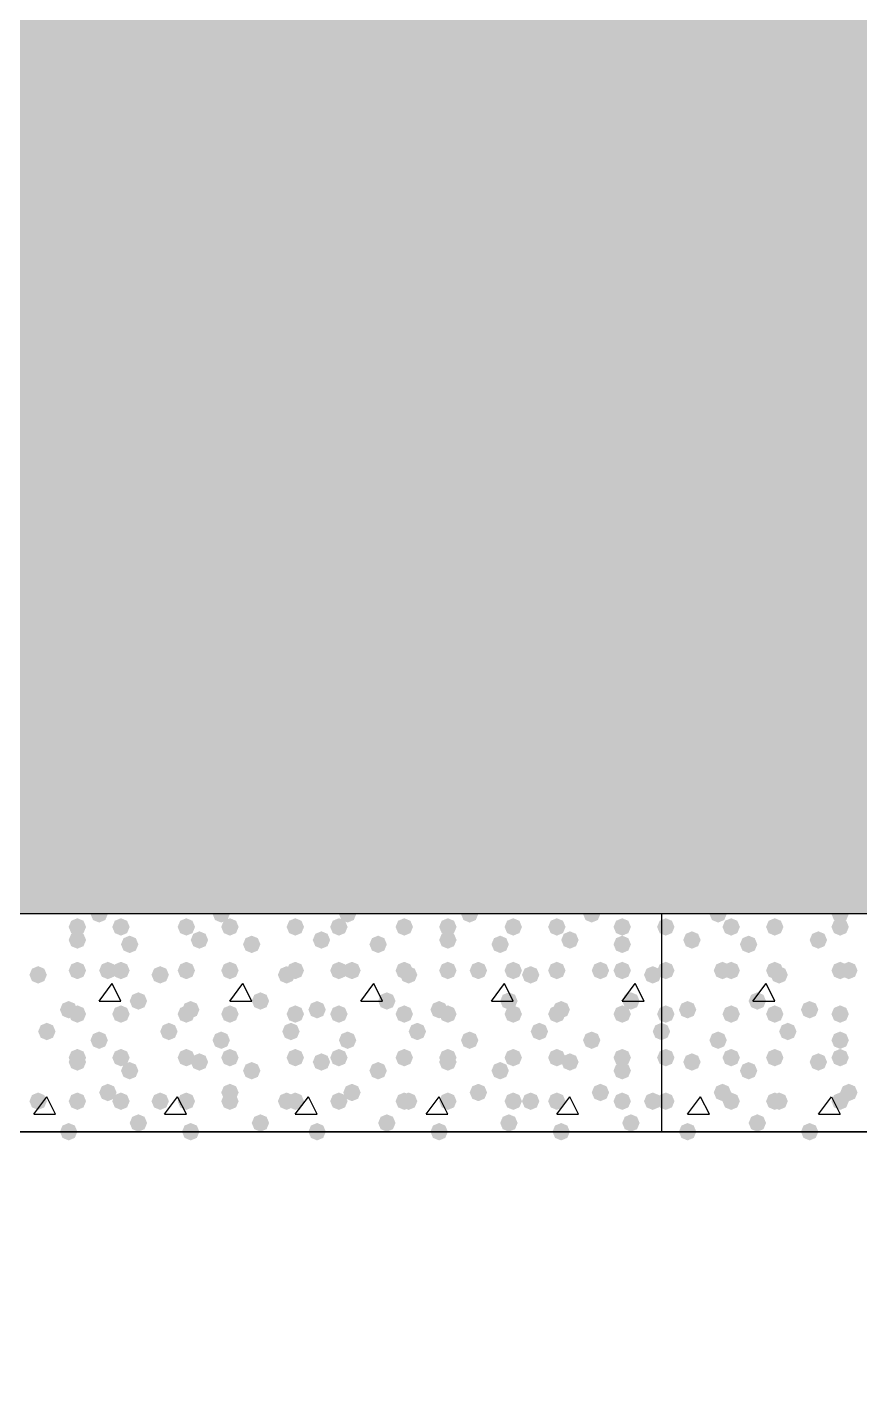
# Model space of a CAD drawing. Header units: millimetres. Extents: x 0 to 420, y 0 to 297.
# Drawn here: x 40.32 to 48.41, y 180.93 to 194.16 of the extents above; entities that cross this region are included whole.
import ezdxf

# ---------------------------------------------------------------- set-up
doc = ezdxf.new("R2010")
doc.units = ezdxf.units.MM
doc.layers.get('0').update_dxf_attribs({"linetype": 'CONTINUOUS'})

msp = doc.modelspace()

# ---------------------------------------------------------------- hatches: boundary and pattern name
at = {"true_color": 0x000008}
h = msp.add_hatch(color=0, dxfattribs=at)
h.paths.add_polyline_path([(194.775667, 204.639333), (33.401, 204.639333), (194.775667, 185.547)], flags=0)
h.paths.add_polyline_path([(33.401, 204.639333), (194.775667, 185.547), (33.401, 185.547)], flags=0)
for points in [[(41.105667, 185.547), (41.080796, 185.487204), (41.021, 185.462333), (40.961204, 185.487204), (40.936333, 185.547), (40.961204, 185.606796), (41.021, 185.631667), (41.080796, 185.606796)], [(42.291, 185.547), (42.266129, 185.487204), (42.206333, 185.462333), (42.146537, 185.487204), (42.121667, 185.547), (42.146537, 185.606796), (42.206333, 185.631667), (42.266129, 185.606796)], [(43.518667, 185.547), (43.493796, 185.487204), (43.434, 185.462333), (43.374204, 185.487204), (43.349333, 185.547), (43.374204, 185.606796), (43.434, 185.631667), (43.493796, 185.606796)], [(44.704, 185.547), (44.679129, 185.487204), (44.619333, 185.462333), (44.559538, 185.487204), (44.534667, 185.547), (44.559537, 185.606796), (44.619333, 185.631667), (44.679129, 185.606796)], [(45.889333, 185.547), (45.864462, 185.487204), (45.804667, 185.462333), (45.744871, 185.487204), (45.72, 185.547), (45.744871, 185.606796), (45.804667, 185.631667), (45.864462, 185.606796)], [(40.894, 185.42), (40.869129, 185.360204), (40.809333, 185.335333), (40.749538, 185.360204), (40.724667, 185.42), (40.749537, 185.479796), (40.809333, 185.504667), (40.869129, 185.479796)], [(41.317333, 185.42), (41.292463, 185.360204), (41.232667, 185.335333), (41.172871, 185.360204), (41.148, 185.42), (41.172871, 185.479796), (41.232667, 185.504667), (41.292462, 185.479796)], [(41.952333, 185.42), (41.927463, 185.360204), (41.867667, 185.335333), (41.807871, 185.360204), (41.783, 185.42), (41.807871, 185.479796), (41.867667, 185.504667), (41.927462, 185.479796)], [(42.375667, 185.42), (42.350796, 185.360204), (42.291, 185.335333), (42.231204, 185.360204), (42.206333, 185.42), (42.231204, 185.479796), (42.291, 185.504667), (42.350796, 185.479796)], [(43.010667, 185.42), (42.985796, 185.360204), (42.926, 185.335333), (42.866204, 185.360204), (42.841333, 185.42), (42.866204, 185.479796), (42.926, 185.504667), (42.985796, 185.479796)], [(43.434, 185.42), (43.409129, 185.360204), (43.349333, 185.335333), (43.289538, 185.360204), (43.264667, 185.42), (43.289537, 185.479796), (43.349333, 185.504667), (43.409129, 185.479796)], [(44.069, 185.42), (44.044129, 185.360204), (43.984333, 185.335333), (43.924538, 185.360204), (43.899667, 185.42), (43.924537, 185.479796), (43.984333, 185.504667), (44.044129, 185.479796)], [(44.492333, 185.42), (44.467463, 185.360204), (44.407667, 185.335333), (44.347871, 185.360204), (44.323, 185.42), (44.347871, 185.479796), (44.407667, 185.504667), (44.467462, 185.479796)], [(45.127333, 185.42), (45.102463, 185.360204), (45.042667, 185.335333), (44.982871, 185.360204), (44.958, 185.42), (44.982871, 185.479796), (45.042667, 185.504667), (45.102462, 185.479796)], [(45.550667, 185.42), (45.525796, 185.360204), (45.466, 185.335333), (45.406204, 185.360204), (45.381333, 185.42), (45.406204, 185.479796), (45.466, 185.504667), (45.525796, 185.479796)], [(46.185667, 185.42), (46.160796, 185.360204), (46.101, 185.335333), (46.041204, 185.360204), (46.016333, 185.42), (46.041204, 185.479796), (46.101, 185.504667), (46.160796, 185.479796)], [(40.894, 185.293), (40.869129, 185.233204), (40.809333, 185.208333), (40.749538, 185.233204), (40.724667, 185.293), (40.749537, 185.352796), (40.809333, 185.377667), (40.869129, 185.352796)], [(42.079333, 185.293), (42.054462, 185.233204), (41.994667, 185.208333), (41.934871, 185.233204), (41.91, 185.293), (41.934871, 185.352796), (41.994667, 185.377667), (42.054462, 185.352796)], [(43.264667, 185.293), (43.239796, 185.233204), (43.18, 185.208333), (43.120204, 185.233204), (43.095333, 185.293), (43.120204, 185.352796), (43.18, 185.377667), (43.239796, 185.352796)], [(44.492333, 185.293), (44.467463, 185.233204), (44.407667, 185.208333), (44.347871, 185.233204), (44.323, 185.293), (44.347871, 185.352796), (44.407667, 185.377667), (44.467462, 185.352796)], [(45.677667, 185.293), (45.652796, 185.233204), (45.593, 185.208333), (45.533204, 185.233204), (45.508333, 185.293), (45.533204, 185.352796), (45.593, 185.377667), (45.652796, 185.352796)], [(41.402, 185.250667), (41.377129, 185.190871), (41.317333, 185.166), (41.257538, 185.190871), (41.232667, 185.250667), (41.257537, 185.310462), (41.317333, 185.335333), (41.377129, 185.310463)], [(42.587333, 185.250667), (42.562463, 185.190871), (42.502667, 185.166), (42.442871, 185.190871), (42.418, 185.250667), (42.442871, 185.310462), (42.502667, 185.335333), (42.562462, 185.310463)], [(43.815, 185.250667), (43.790129, 185.190871), (43.730333, 185.166), (43.670538, 185.190871), (43.645667, 185.250667), (43.670537, 185.310462), (43.730333, 185.335333), (43.790129, 185.310463)], [(45.000333, 185.250667), (44.975463, 185.190871), (44.915667, 185.166), (44.855871, 185.190871), (44.831, 185.250667), (44.855871, 185.310462), (44.915667, 185.335333), (44.975462, 185.310463)], [(46.185667, 185.250667), (46.160796, 185.190871), (46.101, 185.166), (46.041204, 185.190871), (46.016333, 185.250667), (46.041204, 185.310462), (46.101, 185.335333), (46.160796, 185.310463)], [(40.894, 184.996667), (40.869129, 184.936871), (40.809333, 184.912), (40.749538, 184.936871), (40.724667, 184.996667), (40.749537, 185.056462), (40.809333, 185.081333), (40.869129, 185.056463)], [(41.190333, 184.996667), (41.165463, 184.936871), (41.105667, 184.912), (41.045871, 184.936871), (41.021, 184.996667), (41.045871, 185.056462), (41.105667, 185.081333), (41.165462, 185.056463)], [(41.317333, 184.996667), (41.292463, 184.936871), (41.232667, 184.912), (41.172871, 184.936871), (41.148, 184.996667), (41.172871, 185.056462), (41.232667, 185.081333), (41.292462, 185.056463)], [(41.952333, 184.996667), (41.927463, 184.936871), (41.867667, 184.912), (41.807871, 184.936871), (41.783, 184.996667), (41.807871, 185.056462), (41.867667, 185.081333), (41.927462, 185.056463)], [(42.375667, 184.996667), (42.350796, 184.936871), (42.291, 184.912), (42.231204, 184.936871), (42.206333, 184.996667), (42.231204, 185.056462), (42.291, 185.081333), (42.350796, 185.056463)], [(42.375667, 184.996667), (42.350796, 184.936871), (42.291, 184.912), (42.231204, 184.936871), (42.206333, 184.996667), (42.231204, 185.056462), (42.291, 185.081333), (42.350796, 185.056463)], [(43.010667, 184.996667), (42.985796, 184.936871), (42.926, 184.912), (42.866204, 184.936871), (42.841333, 184.996667), (42.866204, 185.056462), (42.926, 185.081333), (42.985796, 185.056463)], [(43.434, 184.996667), (43.409129, 184.936871), (43.349333, 184.912), (43.289538, 184.936871), (43.264667, 184.996667), (43.289537, 185.056462), (43.349333, 185.081333), (43.409129, 185.056463)], [(43.561, 184.996667), (43.536129, 184.936871), (43.476333, 184.912), (43.416537, 184.936871), (43.391667, 184.996667), (43.416537, 185.056462), (43.476333, 185.081333), (43.536129, 185.056463)], [(44.069, 184.996667), (44.044129, 184.936871), (43.984333, 184.912), (43.924538, 184.936871), (43.899667, 184.996667), (43.924537, 185.056462), (43.984333, 185.081333), (44.044129, 185.056463)], [(44.492333, 184.996667), (44.467463, 184.936871), (44.407667, 184.912), (44.347871, 184.936871), (44.323, 184.996667), (44.347871, 185.056462), (44.407667, 185.081333), (44.467462, 185.056463)], [(44.788667, 184.996667), (44.763796, 184.936871), (44.704, 184.912), (44.644204, 184.936871), (44.619333, 184.996667), (44.644204, 185.056462), (44.704, 185.081333), (44.763796, 185.056463)], [(45.127333, 184.996667), (45.102463, 184.936871), (45.042667, 184.912), (44.982871, 184.936871), (44.958, 184.996667), (44.982871, 185.056462), (45.042667, 185.081333), (45.102462, 185.056463)], [(45.550667, 184.996667), (45.525796, 184.936871), (45.466, 184.912), (45.406204, 184.936871), (45.381333, 184.996667), (45.406204, 185.056462), (45.466, 185.081333), (45.525796, 185.056463)], [(45.974, 184.996667), (45.949129, 184.936871), (45.889333, 184.912), (45.829538, 184.936871), (45.804667, 184.996667), (45.829537, 185.056462), (45.889333, 185.081333), (45.949129, 185.056463)], [(46.185667, 184.996667), (46.160796, 184.936871), (46.101, 184.912), (46.041204, 184.936871), (46.016333, 184.996667), (46.041204, 185.056462), (46.101, 185.081333), (46.160796, 185.056463)], [(40.513, 184.954333), (40.488129, 184.894537), (40.428333, 184.869667), (40.368537, 184.894537), (40.343667, 184.954333), (40.368537, 185.014129), (40.428333, 185.039), (40.488129, 185.014129)], [(41.698333, 184.954333), (41.673463, 184.894537), (41.613667, 184.869667), (41.553871, 184.894537), (41.529, 184.954333), (41.553871, 185.014129), (41.613667, 185.039), (41.673462, 185.014129)], [(42.926, 184.954333), (42.901129, 184.894537), (42.841333, 184.869667), (42.781537, 184.894537), (42.756667, 184.954333), (42.781537, 185.014129), (42.841333, 185.039), (42.901129, 185.014129)], [(44.111333, 184.954333), (44.086462, 184.894537), (44.026667, 184.869667), (43.966871, 184.894537), (43.942, 184.954333), (43.966871, 185.014129), (44.026667, 185.039), (44.086462, 185.014129)], [(45.296667, 184.954333), (45.271796, 184.894537), (45.212, 184.869667), (45.152204, 184.894537), (45.127333, 184.954333), (45.152204, 185.014129), (45.212, 185.039), (45.271796, 185.014129)], [(46.482, 184.954333), (46.457129, 184.894537), (46.397333, 184.869667), (46.337538, 184.894537), (46.312667, 184.954333), (46.337537, 185.014129), (46.397333, 185.039), (46.457129, 185.014129)], [(40.809333, 184.615667), (40.784462, 184.555871), (40.724667, 184.531), (40.664871, 184.555871), (40.64, 184.615667), (40.664871, 184.675462), (40.724667, 184.700333), (40.784462, 184.675463)], [(41.486667, 184.700333), (41.461796, 184.640537), (41.402, 184.615667), (41.342204, 184.640537), (41.317333, 184.700333), (41.342204, 184.760129), (41.402, 184.785), (41.461796, 184.760129)], [(41.994667, 184.615667), (41.969796, 184.555871), (41.91, 184.531), (41.850204, 184.555871), (41.825333, 184.615667), (41.850204, 184.675462), (41.91, 184.700333), (41.969796, 184.675463)], [(42.672, 184.700333), (42.647129, 184.640537), (42.587333, 184.615667), (42.527538, 184.640537), (42.502667, 184.700333), (42.527537, 184.760129), (42.587333, 184.785), (42.647129, 184.760129)], [(43.222333, 184.615667), (43.197463, 184.555871), (43.137667, 184.531), (43.077871, 184.555871), (43.053, 184.615667), (43.077871, 184.675462), (43.137667, 184.700333), (43.197462, 184.675463)], [(43.899667, 184.700333), (43.874796, 184.640537), (43.815, 184.615667), (43.755204, 184.640537), (43.730333, 184.700333), (43.755204, 184.760129), (43.815, 184.785), (43.874796, 184.760129)], [(44.407667, 184.615667), (44.382796, 184.555871), (44.323, 184.531), (44.263204, 184.555871), (44.238333, 184.615667), (44.263204, 184.675462), (44.323, 184.700333), (44.382796, 184.675463)], [(45.085, 184.700333), (45.060129, 184.640537), (45.000333, 184.615667), (44.940538, 184.640537), (44.915667, 184.700333), (44.940537, 184.760129), (45.000333, 184.785), (45.060129, 184.760129)], [(45.593, 184.615667), (45.568129, 184.555871), (45.508333, 184.531), (45.448538, 184.555871), (45.423667, 184.615667), (45.448537, 184.675462), (45.508333, 184.700333), (45.568129, 184.675463)], [(46.270333, 184.700333), (46.245463, 184.640537), (46.185667, 184.615667), (46.125871, 184.640537), (46.101, 184.700333), (46.125871, 184.760129), (46.185667, 184.785), (46.245462, 184.760129)], [(40.894, 184.573333), (40.869129, 184.513537), (40.809333, 184.488667), (40.749538, 184.513537), (40.724667, 184.573333), (40.749537, 184.633129), (40.809333, 184.658), (40.869129, 184.633129)], [(41.317333, 184.573333), (41.292463, 184.513537), (41.232667, 184.488667), (41.172871, 184.513537), (41.148, 184.573333), (41.172871, 184.633129), (41.232667, 184.658), (41.292462, 184.633129)], [(41.952333, 184.573333), (41.927463, 184.513537), (41.867667, 184.488667), (41.807871, 184.513537), (41.783, 184.573333), (41.807871, 184.633129), (41.867667, 184.658), (41.927462, 184.633129)], [(42.375667, 184.573333), (42.350796, 184.513537), (42.291, 184.488667), (42.231204, 184.513537), (42.206333, 184.573333), (42.231204, 184.633129), (42.291, 184.658), (42.350796, 184.633129)], [(43.010667, 184.573333), (42.985796, 184.513537), (42.926, 184.488667), (42.866204, 184.513537), (42.841333, 184.573333), (42.866204, 184.633129), (42.926, 184.658), (42.985796, 184.633129)], [(43.434, 184.573333), (43.409129, 184.513537), (43.349333, 184.488667), (43.289538, 184.513537), (43.264667, 184.573333), (43.289537, 184.633129), (43.349333, 184.658), (43.409129, 184.633129)], [(44.069, 184.573333), (44.044129, 184.513537), (43.984333, 184.488667), (43.924538, 184.513537), (43.899667, 184.573333), (43.924537, 184.633129), (43.984333, 184.658), (44.044129, 184.633129)], [(44.492333, 184.573333), (44.467463, 184.513537), (44.407667, 184.488667), (44.347871, 184.513537), (44.323, 184.573333), (44.347871, 184.633129), (44.407667, 184.658), (44.467462, 184.633129)], [(45.127333, 184.573333), (45.102463, 184.513537), (45.042667, 184.488667), (44.982871, 184.513537), (44.958, 184.573333), (44.982871, 184.633129), (45.042667, 184.658), (45.102462, 184.633129)], [(45.550667, 184.573333), (45.525796, 184.513537), (45.466, 184.488667), (45.406204, 184.513537), (45.381333, 184.573333), (45.406204, 184.633129), (45.466, 184.658), (45.525796, 184.633129)], [(46.185667, 184.573333), (46.160796, 184.513537), (46.101, 184.488667), (46.041204, 184.513537), (46.016333, 184.573333), (46.041204, 184.633129), (46.101, 184.658), (46.160796, 184.633129)], [(40.597667, 184.404), (40.572796, 184.344204), (40.513, 184.319333), (40.453204, 184.344204), (40.428333, 184.404), (40.453204, 184.463796), (40.513, 184.488667), (40.572796, 184.463796)], [(41.783, 184.404), (41.758129, 184.344204), (41.698333, 184.319333), (41.638537, 184.344204), (41.613667, 184.404), (41.638537, 184.463796), (41.698333, 184.488667), (41.758129, 184.463796)], [(42.968333, 184.404), (42.943463, 184.344204), (42.883667, 184.319333), (42.823871, 184.344204), (42.799, 184.404), (42.823871, 184.463796), (42.883667, 184.488667), (42.943462, 184.463796)], [(44.196, 184.404), (44.171129, 184.344204), (44.111333, 184.319333), (44.051537, 184.344204), (44.026667, 184.404), (44.051537, 184.463796), (44.111333, 184.488667), (44.171129, 184.463796)], [(45.381333, 184.404), (45.356462, 184.344204), (45.296667, 184.319333), (45.236871, 184.344204), (45.212, 184.404), (45.236871, 184.463796), (45.296667, 184.488667), (45.356462, 184.463796)], [(41.105667, 184.319333), (41.080796, 184.259537), (41.021, 184.234667), (40.961204, 184.259537), (40.936333, 184.319333), (40.961204, 184.379129), (41.021, 184.404), (41.080796, 184.379129)], [(42.291, 184.319333), (42.266129, 184.259537), (42.206333, 184.234667), (42.146537, 184.259537), (42.121667, 184.319333), (42.146537, 184.379129), (42.206333, 184.404), (42.266129, 184.379129)], [(43.518667, 184.319333), (43.493796, 184.259537), (43.434, 184.234667), (43.374204, 184.259537), (43.349333, 184.319333), (43.374204, 184.379129), (43.434, 184.404), (43.493796, 184.379129)], [(44.704, 184.319333), (44.679129, 184.259537), (44.619333, 184.234667), (44.559538, 184.259537), (44.534667, 184.319333), (44.559537, 184.379129), (44.619333, 184.404), (44.679129, 184.379129)], [(45.889333, 184.319333), (45.864462, 184.259537), (45.804667, 184.234667), (45.744871, 184.259537), (45.72, 184.319333), (45.744871, 184.379129), (45.804667, 184.404), (45.864462, 184.379129)], [(40.894, 184.15), (40.869129, 184.090204), (40.809333, 184.065333), (40.749538, 184.090204), (40.724667, 184.15), (40.749537, 184.209796), (40.809333, 184.234667), (40.869129, 184.209796)], [(40.894, 184.107667), (40.869129, 184.047871), (40.809333, 184.023), (40.749538, 184.047871), (40.724667, 184.107667), (40.749537, 184.167462), (40.809333, 184.192333), (40.869129, 184.167463)], [(41.317333, 184.15), (41.292463, 184.090204), (41.232667, 184.065333), (41.172871, 184.090204), (41.148, 184.15), (41.172871, 184.209796), (41.232667, 184.234667), (41.292462, 184.209796)], [(41.952333, 184.15), (41.927463, 184.090204), (41.867667, 184.065333), (41.807871, 184.090204), (41.783, 184.15), (41.807871, 184.209796), (41.867667, 184.234667), (41.927462, 184.209796)], [(42.079333, 184.107667), (42.054462, 184.047871), (41.994667, 184.023), (41.934871, 184.047871), (41.91, 184.107667), (41.934871, 184.167462), (41.994667, 184.192333), (42.054462, 184.167463)], [(42.375667, 184.15), (42.350796, 184.090204), (42.291, 184.065333), (42.231204, 184.090204), (42.206333, 184.15), (42.231204, 184.209796), (42.291, 184.234667), (42.350796, 184.209796)], [(43.010667, 184.15), (42.985796, 184.090204), (42.926, 184.065333), (42.866204, 184.090204), (42.841333, 184.15), (42.866204, 184.209796), (42.926, 184.234667), (42.985796, 184.209796)], [(43.264667, 184.107667), (43.239796, 184.047871), (43.18, 184.023), (43.120204, 184.047871), (43.095333, 184.107667), (43.120204, 184.167462), (43.18, 184.192333), (43.239796, 184.167463)], [(43.434, 184.15), (43.409129, 184.090204), (43.349333, 184.065333), (43.289538, 184.090204), (43.264667, 184.15), (43.289537, 184.209796), (43.349333, 184.234667), (43.409129, 184.209796)], [(44.069, 184.15), (44.044129, 184.090204), (43.984333, 184.065333), (43.924538, 184.090204), (43.899667, 184.15), (43.924537, 184.209796), (43.984333, 184.234667), (44.044129, 184.209796)], [(44.492333, 184.15), (44.467463, 184.090204), (44.407667, 184.065333), (44.347871, 184.090204), (44.323, 184.15), (44.347871, 184.209796), (44.407667, 184.234667), (44.467462, 184.209796)], [(44.492333, 184.107667), (44.467463, 184.047871), (44.407667, 184.023), (44.347871, 184.047871), (44.323, 184.107667), (44.347871, 184.167462), (44.407667, 184.192333), (44.467462, 184.167463)], [(45.127333, 184.15), (45.102463, 184.090204), (45.042667, 184.065333), (44.982871, 184.090204), (44.958, 184.15), (44.982871, 184.209796), (45.042667, 184.234667), (45.102462, 184.209796)], [(45.550667, 184.15), (45.525796, 184.090204), (45.466, 184.065333), (45.406204, 184.090204), (45.381333, 184.15), (45.406204, 184.209796), (45.466, 184.234667), (45.525796, 184.209796)], [(45.677667, 184.107667), (45.652796, 184.047871), (45.593, 184.023), (45.533204, 184.047871), (45.508333, 184.107667), (45.533204, 184.167462), (45.593, 184.192333), (45.652796, 184.167463)], [(46.185667, 184.15), (46.160796, 184.090204), (46.101, 184.065333), (46.041204, 184.090204), (46.016333, 184.15), (46.041204, 184.209796), (46.101, 184.234667), (46.160796, 184.209796)], [(41.402, 184.023), (41.377129, 183.963204), (41.317333, 183.938333), (41.257538, 183.963204), (41.232667, 184.023), (41.257537, 184.082796), (41.317333, 184.107667), (41.377129, 184.082796)], [(42.587333, 184.023), (42.562463, 183.963204), (42.502667, 183.938333), (42.442871, 183.963204), (42.418, 184.023), (42.442871, 184.082796), (42.502667, 184.107667), (42.562462, 184.082796)], [(43.815, 184.023), (43.790129, 183.963204), (43.730333, 183.938333), (43.670538, 183.963204), (43.645667, 184.023), (43.670537, 184.082796), (43.730333, 184.107667), (43.790129, 184.082796)], [(45.000333, 184.023), (44.975463, 183.963204), (44.915667, 183.938333), (44.855871, 183.963204), (44.831, 184.023), (44.855871, 184.082796), (44.915667, 184.107667), (44.975462, 184.082796)], [(46.185667, 184.023), (46.160796, 183.963204), (46.101, 183.938333), (46.041204, 183.963204), (46.016333, 184.023), (46.041204, 184.082796), (46.101, 184.107667), (46.160796, 184.082796)], [(41.190333, 183.811333), (41.165463, 183.751537), (41.105667, 183.726667), (41.045871, 183.751537), (41.021, 183.811333), (41.045871, 183.871129), (41.105667, 183.896), (41.165462, 183.871129)], [(42.375667, 183.811333), (42.350796, 183.751537), (42.291, 183.726667), (42.231204, 183.751537), (42.206333, 183.811333), (42.231204, 183.871129), (42.291, 183.896), (42.350796, 183.871129)], [(43.561, 183.811333), (43.536129, 183.751537), (43.476333, 183.726667), (43.416537, 183.751537), (43.391667, 183.811333), (43.416537, 183.871129), (43.476333, 183.896), (43.536129, 183.871129)], [(44.788667, 183.811333), (44.763796, 183.751537), (44.704, 183.726667), (44.644204, 183.751537), (44.619333, 183.811333), (44.644204, 183.871129), (44.704, 183.896), (44.763796, 183.871129)], [(45.974, 183.811333), (45.949129, 183.751537), (45.889333, 183.726667), (45.829538, 183.751537), (45.804667, 183.811333), (45.829537, 183.871129), (45.889333, 183.896), (45.949129, 183.871129)], [(40.513, 183.726667), (40.488129, 183.666871), (40.428333, 183.642), (40.368537, 183.666871), (40.343667, 183.726667), (40.368537, 183.786462), (40.428333, 183.811333), (40.488129, 183.786463)], [(40.894, 183.726667), (40.869129, 183.666871), (40.809333, 183.642), (40.749538, 183.666871), (40.724667, 183.726667), (40.749537, 183.786462), (40.809333, 183.811333), (40.869129, 183.786463)], [(41.317333, 183.726667), (41.292463, 183.666871), (41.232667, 183.642), (41.172871, 183.666871), (41.148, 183.726667), (41.172871, 183.786462), (41.232667, 183.811333), (41.292462, 183.786463)], [(41.698333, 183.726667), (41.673463, 183.666871), (41.613667, 183.642), (41.553871, 183.666871), (41.529, 183.726667), (41.553871, 183.786462), (41.613667, 183.811333), (41.673462, 183.786463)], [(41.952333, 183.726667), (41.927463, 183.666871), (41.867667, 183.642), (41.807871, 183.666871), (41.783, 183.726667), (41.807871, 183.786462), (41.867667, 183.811333), (41.927462, 183.786463)], [(42.375667, 183.726667), (42.350796, 183.666871), (42.291, 183.642), (42.231204, 183.666871), (42.206333, 183.726667), (42.231204, 183.786462), (42.291, 183.811333), (42.350796, 183.786463)], [(42.926, 183.726667), (42.901129, 183.666871), (42.841333, 183.642), (42.781537, 183.666871), (42.756667, 183.726667), (42.781537, 183.786462), (42.841333, 183.811333), (42.901129, 183.786463)], [(43.010667, 183.726667), (42.985796, 183.666871), (42.926, 183.642), (42.866204, 183.666871), (42.841333, 183.726667), (42.866204, 183.786462), (42.926, 183.811333), (42.985796, 183.786463)], [(43.434, 183.726667), (43.409129, 183.666871), (43.349333, 183.642), (43.289538, 183.666871), (43.264667, 183.726667), (43.289537, 183.786462), (43.349333, 183.811333), (43.409129, 183.786463)], [(44.069, 183.726667), (44.044129, 183.666871), (43.984333, 183.642), (43.924538, 183.666871), (43.899667, 183.726667), (43.924537, 183.786462), (43.984333, 183.811333), (44.044129, 183.786463)], [(44.111333, 183.726667), (44.086462, 183.666871), (44.026667, 183.642), (43.966871, 183.666871), (43.942, 183.726667), (43.966871, 183.786462), (44.026667, 183.811333), (44.086462, 183.786463)], [(44.492333, 183.726667), (44.467463, 183.666871), (44.407667, 183.642), (44.347871, 183.666871), (44.323, 183.726667), (44.347871, 183.786462), (44.407667, 183.811333), (44.467462, 183.786463)], [(45.127333, 183.726667), (45.102463, 183.666871), (45.042667, 183.642), (44.982871, 183.666871), (44.958, 183.726667), (44.982871, 183.786462), (45.042667, 183.811333), (45.102462, 183.786463)], [(45.296667, 183.726667), (45.271796, 183.666871), (45.212, 183.642), (45.152204, 183.666871), (45.127333, 183.726667), (45.152204, 183.786462), (45.212, 183.811333), (45.271796, 183.786463)], [(45.550667, 183.726667), (45.525796, 183.666871), (45.466, 183.642), (45.406204, 183.666871), (45.381333, 183.726667), (45.406204, 183.786462), (45.466, 183.811333), (45.525796, 183.786463)], [(46.185667, 183.726667), (46.160796, 183.666871), (46.101, 183.642), (46.041204, 183.666871), (46.016333, 183.726667), (46.041204, 183.786462), (46.101, 183.811333), (46.160796, 183.786463)], [(46.482, 183.726667), (46.457129, 183.666871), (46.397333, 183.642), (46.337538, 183.666871), (46.312667, 183.726667), (46.337537, 183.786462), (46.397333, 183.811333), (46.457129, 183.786463)], [(40.809333, 183.430333), (40.784462, 183.370537), (40.724667, 183.345667), (40.664871, 183.370537), (40.64, 183.430333), (40.664871, 183.490129), (40.724667, 183.515), (40.784462, 183.490129)], [(41.486667, 183.515), (41.461796, 183.455204), (41.402, 183.430333), (41.342204, 183.455204), (41.317333, 183.515), (41.342204, 183.574796), (41.402, 183.599667), (41.461796, 183.574796)], [(41.994667, 183.430333), (41.969796, 183.370537), (41.91, 183.345667), (41.850204, 183.370537), (41.825333, 183.430333), (41.850204, 183.490129), (41.91, 183.515), (41.969796, 183.490129)], [(42.672, 183.515), (42.647129, 183.455204), (42.587333, 183.430333), (42.527538, 183.455204), (42.502667, 183.515), (42.527537, 183.574796), (42.587333, 183.599667), (42.647129, 183.574796)], [(43.222333, 183.430333), (43.197463, 183.370537), (43.137667, 183.345667), (43.077871, 183.370537), (43.053, 183.430333), (43.077871, 183.490129), (43.137667, 183.515), (43.197462, 183.490129)], [(43.899667, 183.515), (43.874796, 183.455204), (43.815, 183.430333), (43.755204, 183.455204), (43.730333, 183.515), (43.755204, 183.574796), (43.815, 183.599667), (43.874796, 183.574796)], [(44.407667, 183.430333), (44.382796, 183.370537), (44.323, 183.345667), (44.263204, 183.370537), (44.238333, 183.430333), (44.263204, 183.490129), (44.323, 183.515), (44.382796, 183.490129)], [(45.085, 183.515), (45.060129, 183.455204), (45.000333, 183.430333), (44.940538, 183.455204), (44.915667, 183.515), (44.940537, 183.574796), (45.000333, 183.599667), (45.060129, 183.574796)], [(45.593, 183.430333), (45.568129, 183.370537), (45.508333, 183.345667), (45.448538, 183.370537), (45.423667, 183.430333), (45.448537, 183.490129), (45.508333, 183.515), (45.568129, 183.490129)], [(46.270333, 183.515), (46.245463, 183.455204), (46.185667, 183.430333), (46.125871, 183.455204), (46.101, 183.515), (46.125871, 183.574796), (46.185667, 183.599667), (46.245462, 183.574796)]]:
    msp.add_hatch(color=0, dxfattribs=at).paths.add_polyline_path(points, flags=0)
at = {"true_color": 0x000007}
for points in [[(47.117, 185.547), (47.092129, 185.487204), (47.032333, 185.462333), (46.972538, 185.487204), (46.947667, 185.547), (46.972537, 185.606796), (47.032333, 185.631667), (47.092129, 185.606796)], [(48.302333, 185.547), (48.277463, 185.487204), (48.217667, 185.462333), (48.157871, 185.487204), (48.133, 185.547), (48.157871, 185.606796), (48.217667, 185.631667), (48.277462, 185.606796)], [(46.609, 185.42), (46.584129, 185.360204), (46.524333, 185.335333), (46.464538, 185.360204), (46.439667, 185.42), (46.464537, 185.479796), (46.524333, 185.504667), (46.584129, 185.479796)], [(47.244, 185.42), (47.219129, 185.360204), (47.159333, 185.335333), (47.099538, 185.360204), (47.074667, 185.42), (47.099537, 185.479796), (47.159333, 185.504667), (47.219129, 185.479796)], [(47.667333, 185.42), (47.642463, 185.360204), (47.582667, 185.335333), (47.522871, 185.360204), (47.498, 185.42), (47.522871, 185.479796), (47.582667, 185.504667), (47.642462, 185.479796)], [(48.302333, 185.42), (48.277463, 185.360204), (48.217667, 185.335333), (48.157871, 185.360204), (48.133, 185.42), (48.157871, 185.479796), (48.217667, 185.504667), (48.277462, 185.479796)], [(46.863, 185.293), (46.838129, 185.233204), (46.778333, 185.208333), (46.718537, 185.233204), (46.693667, 185.293), (46.718537, 185.352796), (46.778333, 185.377667), (46.838129, 185.352796)], [(48.090667, 185.293), (48.065796, 185.233204), (48.006, 185.208333), (47.946204, 185.233204), (47.921333, 185.293), (47.946204, 185.352796), (48.006, 185.377667), (48.065796, 185.352796)], [(47.413333, 185.250667), (47.388463, 185.190871), (47.328667, 185.166), (47.268871, 185.190871), (47.244, 185.250667), (47.268871, 185.310462), (47.328667, 185.335333), (47.388462, 185.310463)], [(46.609, 184.996667), (46.584129, 184.936871), (46.524333, 184.912), (46.464538, 184.936871), (46.439667, 184.996667), (46.464537, 185.056462), (46.524333, 185.081333), (46.584129, 185.056463)], [(47.159333, 184.996667), (47.134462, 184.936871), (47.074667, 184.912), (47.014871, 184.936871), (46.99, 184.996667), (47.014871, 185.056462), (47.074667, 185.081333), (47.134462, 185.056463)], [(47.244, 184.996667), (47.219129, 184.936871), (47.159333, 184.912), (47.099538, 184.936871), (47.074667, 184.996667), (47.099537, 185.056462), (47.159333, 185.081333), (47.219129, 185.056463)], [(47.667333, 184.996667), (47.642463, 184.936871), (47.582667, 184.912), (47.522871, 184.936871), (47.498, 184.996667), (47.522871, 185.056462), (47.582667, 185.081333), (47.642462, 185.056463)], [(48.302333, 184.996667), (48.277463, 184.936871), (48.217667, 184.912), (48.157871, 184.936871), (48.133, 184.996667), (48.157871, 185.056462), (48.217667, 185.081333), (48.277462, 185.056463)], [(48.387, 184.996667), (48.362129, 184.936871), (48.302333, 184.912), (48.242538, 184.936871), (48.217667, 184.996667), (48.242537, 185.056462), (48.302333, 185.081333), (48.362129, 185.056463)], [(47.709667, 184.954333), (47.684796, 184.894537), (47.625, 184.869667), (47.565204, 184.894537), (47.540333, 184.954333), (47.565204, 185.014129), (47.625, 185.039), (47.684796, 185.014129)], [(46.820667, 184.615667), (46.795796, 184.555871), (46.736, 184.531), (46.676204, 184.555871), (46.651333, 184.615667), (46.676204, 184.675462), (46.736, 184.700333), (46.795796, 184.675463)], [(47.498, 184.700333), (47.473129, 184.640537), (47.413333, 184.615667), (47.353537, 184.640537), (47.328667, 184.700333), (47.353537, 184.760129), (47.413333, 184.785), (47.473129, 184.760129)], [(48.006, 184.615667), (47.981129, 184.555871), (47.921333, 184.531), (47.861537, 184.555871), (47.836667, 184.615667), (47.861537, 184.675462), (47.921333, 184.700333), (47.981129, 184.675463)], [(46.609, 184.573333), (46.584129, 184.513537), (46.524333, 184.488667), (46.464538, 184.513537), (46.439667, 184.573333), (46.464537, 184.633129), (46.524333, 184.658), (46.584129, 184.633129)], [(47.244, 184.573333), (47.219129, 184.513537), (47.159333, 184.488667), (47.099538, 184.513537), (47.074667, 184.573333), (47.099537, 184.633129), (47.159333, 184.658), (47.219129, 184.633129)], [(47.667333, 184.573333), (47.642463, 184.513537), (47.582667, 184.488667), (47.522871, 184.513537), (47.498, 184.573333), (47.522871, 184.633129), (47.582667, 184.658), (47.642462, 184.633129)], [(48.302333, 184.573333), (48.277463, 184.513537), (48.217667, 184.488667), (48.157871, 184.513537), (48.133, 184.573333), (48.157871, 184.633129), (48.217667, 184.658), (48.277462, 184.633129)], [(46.566667, 184.404), (46.541796, 184.344204), (46.482, 184.319333), (46.422204, 184.344204), (46.397333, 184.404), (46.422204, 184.463796), (46.482, 184.488667), (46.541796, 184.463796)], [(47.794333, 184.404), (47.769462, 184.344204), (47.709667, 184.319333), (47.649871, 184.344204), (47.625, 184.404), (47.649871, 184.463796), (47.709667, 184.488667), (47.769462, 184.463796)], [(47.117, 184.319333), (47.092129, 184.259537), (47.032333, 184.234667), (46.972538, 184.259537), (46.947667, 184.319333), (46.972537, 184.379129), (47.032333, 184.404), (47.092129, 184.379129)], [(48.302333, 184.319333), (48.277463, 184.259537), (48.217667, 184.234667), (48.157871, 184.259537), (48.133, 184.319333), (48.157871, 184.379129), (48.217667, 184.404), (48.277462, 184.379129)], [(46.609, 184.15), (46.584129, 184.090204), (46.524333, 184.065333), (46.464538, 184.090204), (46.439667, 184.15), (46.464537, 184.209796), (46.524333, 184.234667), (46.584129, 184.209796)], [(46.863, 184.107667), (46.838129, 184.047871), (46.778333, 184.023), (46.718537, 184.047871), (46.693667, 184.107667), (46.718537, 184.167462), (46.778333, 184.192333), (46.838129, 184.167463)], [(47.244, 184.15), (47.219129, 184.090204), (47.159333, 184.065333), (47.099538, 184.090204), (47.074667, 184.15), (47.099537, 184.209796), (47.159333, 184.234667), (47.219129, 184.209796)], [(47.667333, 184.15), (47.642463, 184.090204), (47.582667, 184.065333), (47.522871, 184.090204), (47.498, 184.15), (47.522871, 184.209796), (47.582667, 184.234667), (47.642462, 184.209796)], [(48.090667, 184.107667), (48.065796, 184.047871), (48.006, 184.023), (47.946204, 184.047871), (47.921333, 184.107667), (47.946204, 184.167462), (48.006, 184.192333), (48.065796, 184.167463)], [(48.302333, 184.15), (48.277463, 184.090204), (48.217667, 184.065333), (48.157871, 184.090204), (48.133, 184.15), (48.157871, 184.209796), (48.217667, 184.234667), (48.277462, 184.209796)], [(47.413333, 184.023), (47.388463, 183.963204), (47.328667, 183.938333), (47.268871, 183.963204), (47.244, 184.023), (47.268871, 184.082796), (47.328667, 184.107667), (47.388462, 184.082796)], [(47.159333, 183.811333), (47.134462, 183.751537), (47.074667, 183.726667), (47.014871, 183.751537), (46.99, 183.811333), (47.014871, 183.871129), (47.074667, 183.896), (47.134462, 183.871129)], [(48.387, 183.811333), (48.362129, 183.751537), (48.302333, 183.726667), (48.242538, 183.751537), (48.217667, 183.811333), (48.242537, 183.871129), (48.302333, 183.896), (48.362129, 183.871129)], [(46.609, 183.726667), (46.584129, 183.666871), (46.524333, 183.642), (46.464538, 183.666871), (46.439667, 183.726667), (46.464537, 183.786462), (46.524333, 183.811333), (46.584129, 183.786463)], [(47.244, 183.726667), (47.219129, 183.666871), (47.159333, 183.642), (47.099538, 183.666871), (47.074667, 183.726667), (47.099537, 183.786462), (47.159333, 183.811333), (47.219129, 183.786463)], [(47.667333, 183.726667), (47.642463, 183.666871), (47.582667, 183.642), (47.522871, 183.666871), (47.498, 183.726667), (47.522871, 183.786462), (47.582667, 183.811333), (47.642462, 183.786463)], [(47.709667, 183.726667), (47.684796, 183.666871), (47.625, 183.642), (47.565204, 183.666871), (47.540333, 183.726667), (47.565204, 183.786462), (47.625, 183.811333), (47.684796, 183.786463)], [(48.302333, 183.726667), (48.277463, 183.666871), (48.217667, 183.642), (48.157871, 183.666871), (48.133, 183.726667), (48.157871, 183.786462), (48.217667, 183.811333), (48.277462, 183.786463)], [(46.820667, 183.430333), (46.795796, 183.370537), (46.736, 183.345667), (46.676204, 183.370537), (46.651333, 183.430333), (46.676204, 183.490129), (46.736, 183.515), (46.795796, 183.490129)], [(47.498, 183.515), (47.473129, 183.455204), (47.413333, 183.430333), (47.353537, 183.455204), (47.328667, 183.515), (47.353537, 183.574796), (47.413333, 183.599667), (47.473129, 183.574796)], [(48.006, 183.430333), (47.981129, 183.370537), (47.921333, 183.345667), (47.861537, 183.370537), (47.836667, 183.430333), (47.861537, 183.490129), (47.921333, 183.515), (47.981129, 183.490129)]]:
    msp.add_hatch(color=0, dxfattribs=at).paths.add_polyline_path(points, flags=0)

# ---------------------------------------------------------------- linework, layer by layer
at = {"color": 0, "true_color": 0x000007}
for points in [[(32.342667, 185.547), (32.342667, 162.263667), (380.576667, 162.263667), (380.576667, 185.547), (218.101333, 185.547), (218.101333, 206.756), (194.775667, 206.756), (194.775667, 185.547)], [(32.342667, 185.547), (32.342667, 162.263667), (380.576667, 162.263667), (380.576667, 185.547), (218.101333, 185.547), (218.101333, 206.756), (194.775667, 206.756), (194.775667, 185.547)], [(46.482, 185.547), (46.482, 183.430333), (48.598667, 183.430333), (48.598667, 185.547)]]:
    msp.add_lwpolyline(points, close=True, dxfattribs=at)
at = {"color": 0, "true_color": 0x000008}
msp.add_lwpolyline([(33.401, 204.639333), (194.775667, 185.547), (33.401, 185.547)], close=True, dxfattribs=at)
at = {"color": 0, "true_color": 0x0000fd}
msp.add_lwpolyline([(34.459333, 164.380333), (378.46, 164.380333), (378.46, 183.430333), (215.984667, 183.430333), (215.984667, 204.639333), (196.934667, 204.639333), (196.934667, 183.430333), (34.459333, 183.430333)], close=True, dxfattribs=at)
at = {"color": 0, "true_color": 0x000007}
for points in [[(46.482, 185.547), (34.459333, 185.547)], [(47.371, 184.700333), (47.498, 184.869667)], [(47.582667, 184.700333), (47.498, 184.869667)], [(47.371, 184.700333), (47.582667, 184.700333)], [(46.736, 183.599667), (46.863, 183.769)], [(46.947667, 183.599667), (46.863, 183.769)], [(48.006, 183.599667), (48.133, 183.769), (48.217667, 183.599667)], [(46.736, 183.599667), (46.947667, 183.599667)], [(48.006, 183.599667), (48.217667, 183.599667)], [(34.459333, 183.430333), (46.482, 183.430333)]]:
    msp.add_lwpolyline(points, dxfattribs=at)
at = {"color": 0, "true_color": 0x000008}
for points in [[(41.021, 184.700333), (41.148, 184.869667)], [(41.232667, 184.700333), (41.148, 184.869667)], [(42.291, 184.700333), (42.418, 184.869667)], [(42.502667, 184.700333), (42.418, 184.869667)], [(43.561, 184.700333), (43.688, 184.869667)], [(43.772667, 184.700333), (43.688, 184.869667)], [(44.831, 184.700333), (44.958, 184.869667)], [(45.042667, 184.700333), (44.958, 184.869667)], [(46.101, 184.700333), (46.228, 184.869667)], [(46.312667, 184.700333), (46.228, 184.869667)], [(41.021, 184.700333), (41.232667, 184.700333)], [(42.291, 184.700333), (42.502667, 184.700333)], [(43.561, 184.700333), (43.772667, 184.700333)], [(44.831, 184.700333), (45.042667, 184.700333)], [(46.101, 184.700333), (46.312667, 184.700333)], [(40.386, 183.599667), (40.513, 183.769)], [(40.597667, 183.599667), (40.513, 183.769)], [(41.656, 183.599667), (41.783, 183.769)], [(41.867667, 183.599667), (41.783, 183.769)], [(42.926, 183.599667), (43.053, 183.769)], [(43.137667, 183.599667), (43.053, 183.769)], [(44.196, 183.599667), (44.323, 183.769)], [(44.407667, 183.599667), (44.323, 183.769)], [(45.466, 183.599667), (45.593, 183.769)], [(45.677667, 183.599667), (45.593, 183.769)], [(40.386, 183.599667), (40.597667, 183.599667)], [(41.656, 183.599667), (41.867667, 183.599667)], [(42.926, 183.599667), (43.137667, 183.599667)], [(44.196, 183.599667), (44.407667, 183.599667)], [(45.466, 183.599667), (45.677667, 183.599667)]]:
    msp.add_lwpolyline(points, dxfattribs=at)

doc.saveas('drawing.dxf')
